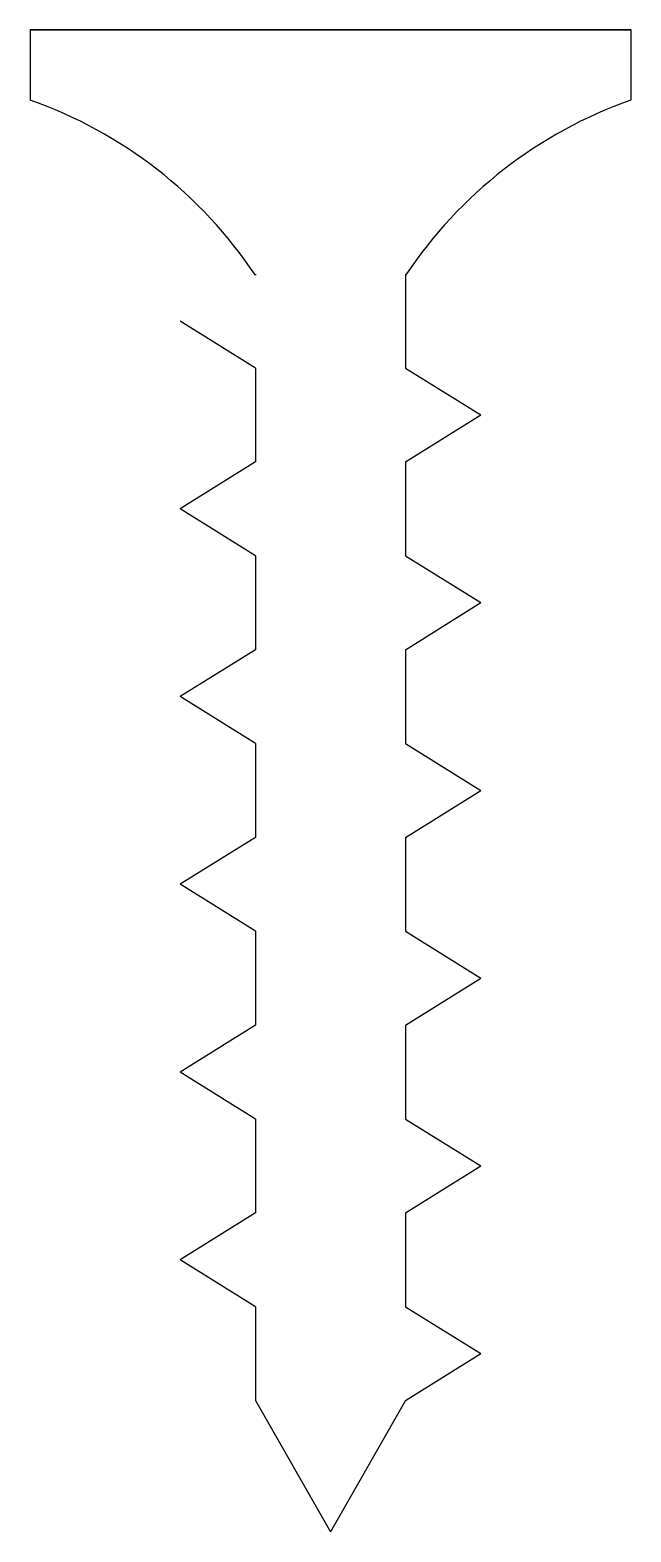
# Model space of a CAD drawing. Header units: centimetres. Extents: x 6.3 to 10.3, y 5.2 to 15.2.
import ezdxf

# ---------------------------------------------------------------- set-up
doc = ezdxf.new("R2010")
doc.units = ezdxf.units.CM
doc.layers.add('Șurub 3D', color=11, linetype='Continuous')

msp = doc.modelspace()

# ---------------------------------------------------------------- linework, layer by layer
at = {"layer": 'Șurub 3D'}
for p, q in [((6.334, 15.23, 0.973), (6.334, 14.764, 0.973)), ((10.334, 15.23, 0.973), (10.334, 14.764, 0.973)), ((7.834, 13.604, 0.973), (7.834, 13.597, 0.973)), ((8.834, 13.604, 0.973), (8.834, 13.597, 0.973)), ((8.834, 13.604, 0.973), (8.834, 12.979, 0.973)), ((7.834, 12.979, 0.973), (7.334, 13.292, 0.973)), ((7.834, 12.979, 0.973), (7.834, 12.354, 0.973)), ((8.834, 12.979, 0.973), (9.334, 12.667, 0.973)), ((8.834, 12.354, 0.973), (9.334, 12.667, 0.973)), ((7.834, 12.354, 0.973), (7.334, 12.042, 0.973)), ((8.834, 12.354, 0.973), (8.834, 11.729, 0.973)), ((7.834, 11.729, 0.973), (7.334, 12.042, 0.973)), ((7.834, 11.729, 0.973), (7.834, 11.104, 0.973)), ((8.834, 11.729, 0.973), (9.334, 11.417, 0.973)), ((8.834, 11.104, 0.973), (9.334, 11.417, 0.973)), ((7.834, 11.104, 0.973), (7.334, 10.792, 0.973)), ((8.834, 11.104, 0.973), (8.834, 10.479, 0.973)), ((7.834, 10.479, 0.973), (7.334, 10.792, 0.973)), ((7.834, 10.479, 0.973), (7.834, 9.854, 0.973)), ((8.834, 10.479, 0.973), (9.334, 10.167, 0.973)), ((8.834, 9.854, 0.973), (9.334, 10.167, 0.973)), ((7.834, 9.854, 0.973), (7.334, 9.542, 0.973)), ((8.834, 9.854, 0.973), (8.834, 9.229, 0.973)), ((7.834, 9.229, 0.973), (7.334, 9.542, 0.973)), ((7.834, 9.229, 0.973), (7.834, 8.604, 0.973)), ((8.834, 9.229, 0.973), (9.334, 8.917, 0.973)), ((8.834, 8.604, 0.973), (9.334, 8.917, 0.973)), ((7.834, 8.604, 0.973), (7.334, 8.292, 0.973)), ((8.834, 8.604, 0.973), (8.834, 7.979, 0.973)), ((7.834, 7.979, 0.973), (7.334, 8.292, 0.973)), ((7.834, 7.979, 0.973), (7.834, 7.354, 0.973)), ((8.834, 7.979, 0.973), (9.334, 7.667, 0.973)), ((8.834, 7.354, 0.973), (9.334, 7.667, 0.973)), ((7.834, 7.354, 0.973), (7.334, 7.042, 0.973)), ((8.834, 7.354, 0.973), (8.834, 6.729, 0.973)), ((7.834, 6.729, 0.973), (7.334, 7.042, 0.973)), ((7.834, 6.729, 0.973), (7.834, 6.104, 0.973)), ((8.834, 6.729, 0.973), (9.334, 6.417, 0.973)), ((8.834, 6.104, 0.973), (9.334, 6.417, 0.973)), ((7.834, 6.104, 0.973), (8.334, 5.23, 0.973)), ((8.834, 6.104, 0.973), (8.334, 5.23, 0.973))]:
    msp.add_line(p, q, dxfattribs=at)
at = {"layer": 'Șurub 3D', "extrusion": (0, -1, 6.12323e-17), "elevation": -15.23}
for points in [[(8.534, -0.357), (8.334, -0.357), (8.134, -0.357), (8.134, 0.573, 0.41421), (7.934, 0.773), (7.004, 0.773), (7.004, 0.973), (7.004, 1.173), (7.934, 1.173, 0.41421), (8.134, 1.373), (8.134, 2.303), (8.334, 2.303), (8.534, 2.303)], [(8.534, 1.373), (8.534, 2.303), (8.534, 1.373, 0.41421), (8.734, 1.173), (9.664, 1.173), (9.664, 0.973), (9.664, 0.773), (8.734, 0.773, 0.41421), (8.534, 0.573), (8.534, -0.357), (8.534, 0.573)]]:
    msp.add_lwpolyline(points, format="xyb", dxfattribs=at)
at = {"layer": 'Șurub 3D', "extrusion": (0, -1, 6.12323e-17)}
msp.add_circle((8.334, 0.973, -15.23), 2, dxfattribs=at)
at = {"layer": 'Șurub 3D'}
for centre, start, end in [((5.337, 11.934, 0.973), 33.6672, 70.5933), ((11.331, 11.934, 0.973), 109.4067, 146.3328)]:
    msp.add_arc(centre, 3, start, end, dxfattribs=at)

doc.saveas('drawing.dxf')
